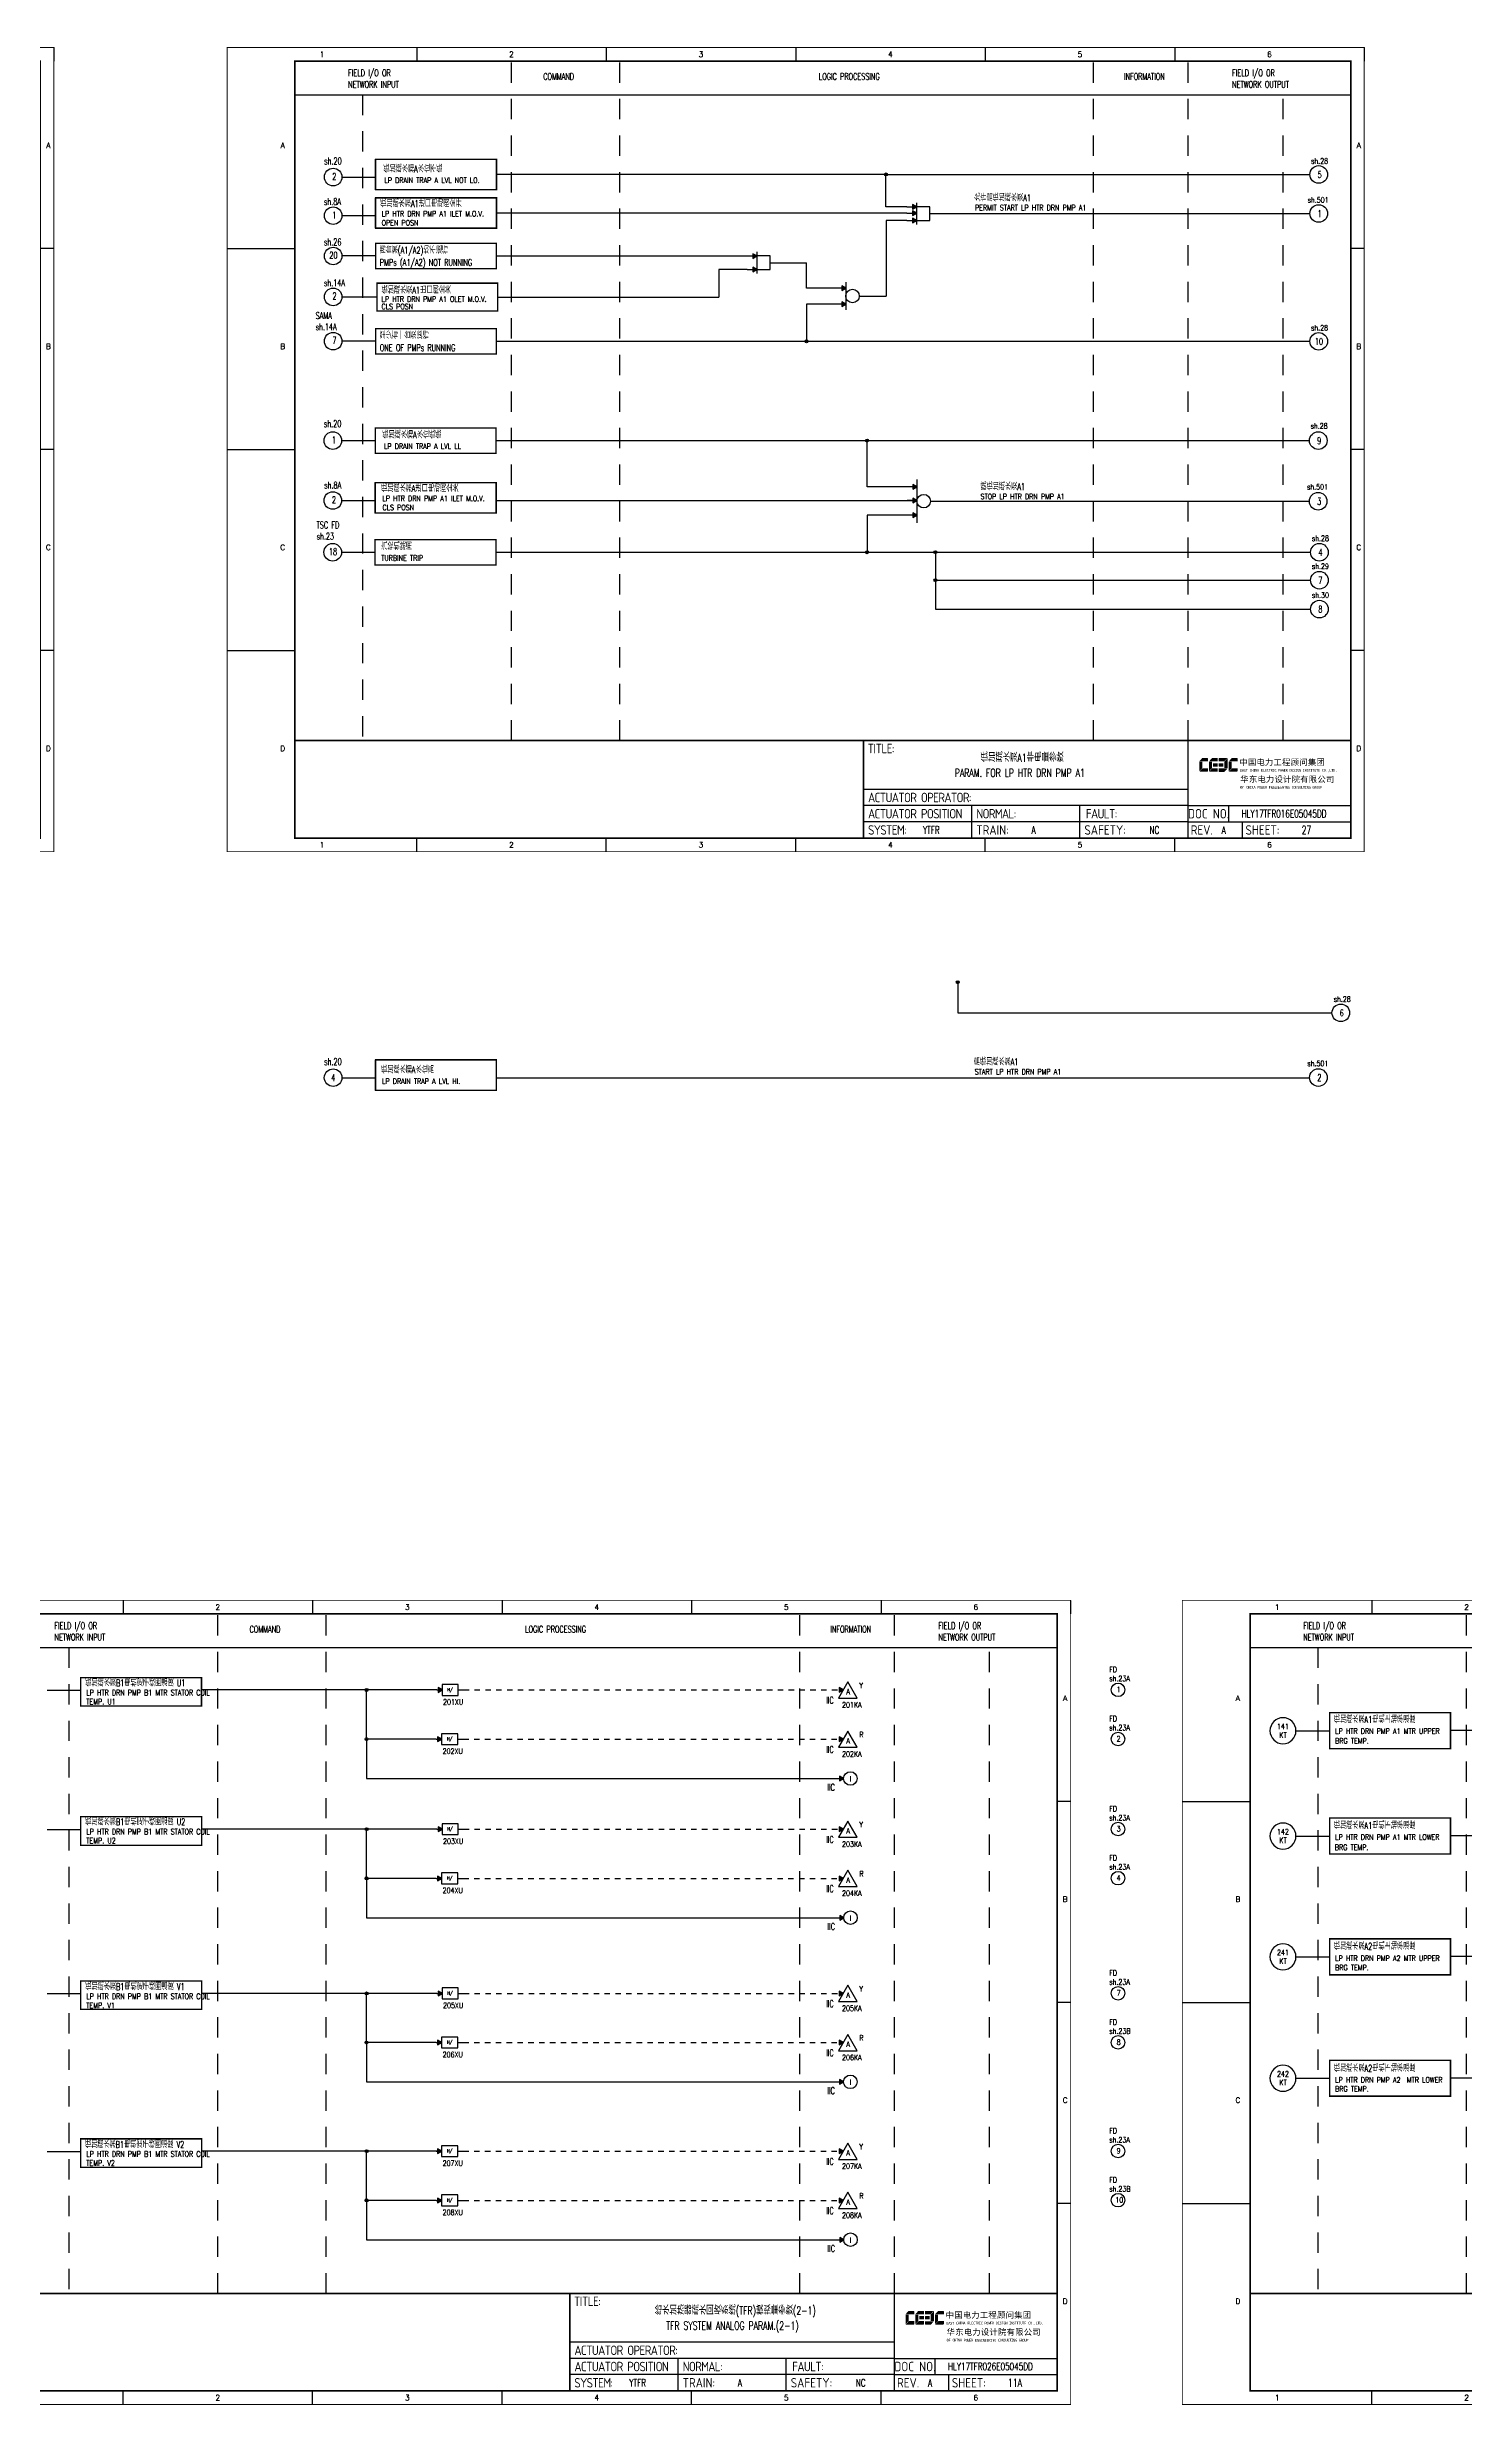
# Model space of a CAD drawing. Header units: millimetres. Extents: x 5560 to 16471, y 4607 to 8234.
# Drawn here: x 9725 to 10248, y 6202 to 7073 of the extents above; entities that cross this region are included whole.
import ezdxf
from ezdxf.enums import TextEntityAlignment as Align

# ---------------------------------------------------------------- set-up
doc = ezdxf.new("R2010")
doc.units = ezdxf.units.MM
for name, pattern in [('D2', [6, 2, -2, 2]), ('DASHED', [0.75, 0.5, -0.25]), ('JIS_02_0.7', [1.35, 0.75, -0.6])]:
    doc.linetypes.add(name, pattern=pattern)
for name, color, linetype in [('BLOCK', 7, 'Continuous'), ('BORDER', 1, 'Continuous'), ('INSTRUMENT', 4, 'Continuous'), ('MLINE', 6, 'Continuous'), ('TITLE', 1, 'Continuous'), ('TK', 7, 'Continuous'), ('图框_外框线', 7, 'Continuous'), ('图框_标题栏文字', 6, 'Continuous')]:
    doc.layers.add(name, color=color, linetype=linetype)
doc.styles.add('DANIEL', font='COMPLEX', dxfattribs={"width": 0.7, "bigfont": 'GVFS'})
doc.styles.add('ecepdi', font='simhei.ttf', dxfattribs={"width": 0.9})
doc.styles.get("Standard").update_dxf_attribs({"font": 'romans.shx', "width": 0.7, "bigfont": '@0hztxta.shx'})
doc.styles.add('工程字', font='gbenor.shx', dxfattribs={"bigfont": 'gbcbig.shx'})

# ---------------------------------------------------------------- blocks, each defined once
blk = doc.blocks.new('INS00')
at = {"layer": 'INSTRUMENT', "color": 0}
blk.add_lwpolyline([(6, 0, 1), (-6, 0, 1)], format="xyb", close=True, dxfattribs=at)
at = {"layer": 'INSTRUMENT', "flags": 1}
for tag, p in [('INSNAM', (0, 9)), ('INSDGN', (0, -9)), ('INSSUP', (0, -15)), ('INSMAN', (0, -18)), ('INSREM', (0, -21)), ('INSTYP', (0, -12))]:
    blk.add_attdef(tag, text='', height=3, dxfattribs=at).set_placement(p, align=Align.TOP_CENTER)
at = {"layer": 'INSTRUMENT', "width": 0.7}
for tag, p in [('INSIDE', (0, 2)), ('INSSYS', (0, -2))]:
    blk.add_attdef(tag, text='', height=2.5, dxfattribs=at).set_placement(p, align=Align.MIDDLE)
for tag, p in [('INSHH', (6, 3.5)), ('INSL', (6, -3)), ('INSLL', (6, -6))]:
    blk.add_attdef(tag, p, '', height=2.5, dxfattribs=at)
at = {"layer": 'INSTRUMENT', "linetype": 'DASHED', "width": 0.7}
blk.add_attdef('INSH', (6, 0.5), '', height=2.5, dxfattribs=at)
blk = doc.blocks.new('大于')
at = {"layer": 'BORDER'}
blk.add_hatch(color=256, dxfattribs=at).paths.add_polyline_path([(2178.99, 3748.47), (2177.49, 3749.34), (2177.49, 3747.6)])
for p, q in [((2176.99, 3748.47), (2178.99, 3748.47)), ((2184.99, 3748.47), (2186.99, 3748.47))]:
    blk.add_line(p, q, dxfattribs=at)
for points in [[(2178.99, 3748.47), (2177.49, 3749.34), (2177.49, 3747.6)], [(2184.99, 3750.47), (2178.99, 3750.47), (2178.99, 3746.47), (2184.99, 3746.47)]]:
    blk.add_lwpolyline(points, close=True, dxfattribs=at)
at = {"layer": 'BORDER', "style": 'DANIEL', "width": 0.8}
blk.add_text('H/', height=1.2, dxfattribs=at).set_placement((2181.94, 3748.51), align=Align.MIDDLE)
blk = doc.blocks.new('A$C1E0003F3')
h = blk.add_hatch(color=152)
edge = h.paths.add_edge_path()
edge.add_ellipse((5.15, 4.41), major_axis=(0, 0.211), ratio=0.769231, start_angle=-90, end_angle=0)
edge.add_line((5.15, 4.62), (3.22, 4.62))
edge.add_line((3.22, 4.62), (2.09, 3.35))
edge.add_line((2.09, 3.35), (5.32, 3.35))
edge.add_line((5.32, 3.35), (5.32, 4.41))
h.paths.add_polyline_path([(3.22, 3.23), (2.09, 3.23), (2.09, -0.36), (3.22, 0.91)])
edge = h.paths.add_edge_path()
edge.add_line((5.32, 0.81), (3.27, 0.81))
edge.add_line((3.27, 0.81), (2.13, -0.46))
edge.add_line((2.13, -0.46), (5.15, -0.46))
edge.add_ellipse((5.15, -0.25), major_axis=(0, 0.211), ratio=0.769231, start_angle=180, end_angle=270)
edge.add_line((5.32, -0.25), (5.32, 0.81))
h = blk.add_hatch(color=152)
edge = h.paths.add_edge_path()
edge.add_ellipse((8.78, 4.41), major_axis=(0, 0.211), ratio=0.769231, start_angle=-90, end_angle=0)
edge.add_line((8.78, 4.62), (6.84, 4.62))
edge.add_line((6.84, 4.62), (5.71, 3.35))
edge.add_line((5.71, 3.35), (8.94, 3.35))
edge.add_line((8.94, 3.35), (8.94, 4.41))
h.paths.add_polyline_path([(6.84, 3.23), (5.71, 3.23), (5.71, -0.36), (6.84, 0.91)])
edge = h.paths.add_edge_path()
edge.add_ellipse((8.78, 2.49), major_axis=(0, 0.211), ratio=0.769231, start_angle=-90, end_angle=0)
edge.add_line((8.78, 2.7), (7.22, 2.7))
edge.add_line((7.22, 2.7), (7.22, 1.44))
edge.add_line((7.22, 1.44), (8.78, 1.44))
edge.add_ellipse((8.78, 1.65), major_axis=(0, 0.211), ratio=0.769231, start_angle=180, end_angle=270)
edge.add_line((8.94, 1.65), (8.94, 2.49))
edge = h.paths.add_edge_path()
edge.add_line((8.94, 0.81), (6.89, 0.81))
edge.add_line((6.89, 0.81), (5.75, -0.46))
edge.add_line((5.75, -0.46), (8.78, -0.46))
edge.add_ellipse((8.78, -0.25), major_axis=(0, 0.211), ratio=0.769231, start_angle=180, end_angle=270)
edge.add_line((8.94, -0.25), (8.94, 0.81))
h = blk.add_hatch(color=1)
edge = h.paths.add_edge_path()
edge.add_line((12.48, 4.62), (9.46, 4.62))
edge.add_ellipse((9.46, 4.41), major_axis=(0, 0.211), ratio=0.769231, start_angle=0, end_angle=90)
edge.add_line((9.3, 4.41), (9.3, 3.35))
edge.add_line((9.3, 3.35), (11.35, 3.35))
edge.add_line((11.35, 3.35), (12.48, 4.62))
h.paths.add_polyline_path([(12.57, 4.56), (11.38, 3.23), (11.38, 0.93), (12.57, 0.93)])
edge = h.paths.add_edge_path()
edge.add_line((11.03, 2.7), (9.46, 2.7))
edge.add_ellipse((9.46, 2.49), major_axis=(0, 0.211), ratio=0.769231, start_angle=0, end_angle=90)
edge.add_line((9.3, 2.49), (9.3, 1.65))
edge.add_ellipse((9.46, 1.65), major_axis=(0, 0.211), ratio=0.769231, start_angle=90, end_angle=180)
edge.add_line((9.46, 1.44), (11.03, 1.44))
edge.add_line((11.03, 1.44), (11.03, 2.7))
h = blk.add_hatch(color=1)
edge = h.paths.add_edge_path()
edge.add_line((12.58, 0.79), (9.3, 0.79))
edge.add_line((9.3, 0.79), (9.3, -0.27))
edge.add_ellipse((9.46, -0.27), major_axis=(0, 0.211), ratio=0.769231, start_angle=90, end_angle=180)
edge.add_line((9.46, -0.48), (11.43, -0.48))
edge.add_line((11.43, -0.48), (12.58, 0.79))
h = blk.add_hatch(color=152)
edge = h.paths.add_edge_path()
edge.add_ellipse((16.11, 4.41), major_axis=(0, 0.211), ratio=0.769231, start_angle=-90, end_angle=0)
edge.add_line((16.11, 4.62), (14.14, 4.62))
edge.add_line((14.14, 4.62), (13, 3.35))
edge.add_line((13, 3.35), (16.27, 3.35))
edge.add_line((16.27, 3.35), (16.27, 4.41))
h.paths.add_polyline_path([(14.14, 3.23), (13, 3.23), (13, -0.36), (14.14, 0.91)])
edge = h.paths.add_edge_path()
edge.add_line((16.27, 0.81), (14.18, 0.81))
edge.add_line((14.18, 0.81), (13.04, -0.46))
edge.add_line((13.04, -0.46), (16.03, -0.46))
edge.add_ellipse((16.03, -0.15), major_axis=(0, 0.316), ratio=0.769231, start_angle=180, end_angle=270)
edge.add_line((16.27, -0.15), (16.27, 0.81))
at = {"layer": 'TITLE', "color": 7, "style": 'ecepdi'}
for s, p in [('中', (16.92, 1.94)), ('国', (20.09, 2)), ('电', (23.25, 1.99)), ('力', (26.39, 1.96)), ('工', (29.53, 1.95)), ('程', (32.71, 1.98)), ('顾', (35.9, 1.98)), ('问', (39.09, 1.94)), ('集', (42.26, 1.98)), ('团', (45.42, 2.01)), ('华', (17.24, -4.31)), ('东', (20.45, -4.29)), ('电', (23.62, -4.35)), ('力', (26.75, -4.32)), ('设', (29.92, -4.3)), ('计', (33.05, -4.31)), ('院', (36.26, -4.29)), ('有', (39.41, -4.29)), ('限', (42.57, -4.32)), ('公', (45.78, -4.38)), ('司', (48.91, -4.35))]:
    blk.add_text(s, height=2.2, dxfattribs=at).set_placement(p)
at = {"layer": 'TITLE', "color": 7, "style": 'ecepdi', "width": 0.975}
for s, p in [('E', (17.58, 0.02)), ('A', (18.29, 0.03)), ('S', (19, 0.03)), ('T', (19.7, 0.03)), ('C', (21.1, 0.09)), ('H', (21.77, 0.09)), ('I', (22.46, 0.09)), ('N', (23.17, 0.1)), ('A', (23.86, 0.1)), ('E', (25.35, 0.09)), ('L', (26.05, 0.11)), ('E', (26.76, 0.1)), ('C', (27.46, 0.12)), ('T', (28.18, 0.11)), ('R', (28.87, 0.1)), ('I', (29.57, 0.11)), ('C', (30.28, 0.1)), ('P', (31.64, 0.09)), ('O', (32.32, 0.08)), ('W', (33.03, 0.08)), ('E', (33.72, 0.08)), ('R', (34.42, 0.09)), ('D', (35.81, 0.1)), ('E', (36.52, 0.1)), ('S', (37.2, 0.1)), ('I', (37.91, 0.09)), ('G', (38.68, 0.11)), ('N', (39.38, 0.09)), ('I', (40.72, 0.07)), ('N', (41.43, 0.08)), ('S', (42.14, 0.08)), ('T', (42.83, 0.08)), ('I', (43.52, 0.09)), ('T', (44.22, 0.07)), ('U', (44.93, 0.07)), ('T', (45.63, 0.08)), ('E', (46.34, 0.09)), ('C', (47.76, 0.11)), ('O', (48.48, 0.1)), ('L', (50.56, 0.1)), ('T', (51.27, 0.1)), ('D', (51.96, 0.1)), ('O', (17.67, -6.18)), ('OF', (18.01, -6.2)), ('F', (18.37, -6.2)), ('C', (19.8, -6.19)), ('H', (20.47, -6.19)), ('I', (21.15, -6.19)), ('N', (21.87, -6.18)), ('A', (22.56, -6.18)), ('P', (23.98, -6.2)), ('O', (24.66, -6.21)), ('W', (25.36, -6.21)), ('E', (26.06, -6.21)), ('R', (26.75, -6.2)), ('E', (28.19, -6.24)), ('N', (28.91, -6.27)), ('G', (29.62, -6.26)), ('I', (30.32, -6.27)), ('N', (31.02, -6.27)), ('E', (31.7, -6.28)), ('E', (32.41, -6.27)), ('R', (33.1, -6.24)), ('I', (33.81, -6.24)), ('N', (34.51, -6.26)), ('G', (35.2, -6.24)), ('C', (36.61, -6.19)), ('O', (37.3, -6.21)), ('N', (38, -6.2)), ('S', (38.71, -6.21)), ('U', (39.41, -6.18)), ('L', (40.11, -6.18)), ('T', (40.81, -6.19)), ('I', (41.51, -6.21)), ('N', (42.2, -6.21)), ('G', (42.91, -6.17)), ('G', (44.29, -6.2)), ('R', (45, -6.21)), ('O', (45.69, -6.22)), ('U', (46.39, -6.2)), ('P', (47.1, -6.23)), ('.', (49.23, 0.1)), (',', (49.87, 0.1)), ('.', (52.72, 0.11))]:
    blk.add_text(s, height=1, dxfattribs=at).set_placement(p, align=Align.MIDDLE_CENTER)
blk = doc.blocks.new('A$C57484896')
for p, q in [((70, 297), (70, 292)), ((140, 297), (140, 292)), ((210, 297), (210, 292)), ((280, 297), (280, 292)), ((350, 297), (350, 292)), ((420, 297), (420, 292)), ((0, 222.75), (25, 222.75)), ((420, 222.75), (415, 222.75)), ((0, 148.5), (25, 148.5)), ((420, 148.5), (415, 148.5)), ((0, 74.25), (25, 74.25)), ((420, 74.25), (415, 74.25)), ((70, 0), (70, 5)), ((140, 0), (140, 5)), ((210, 0), (210, 5)), ((280, 0), (280, 5)), ((350, 0), (350, 5))]:
    blk.add_line(p, q)
at = {"layer": 'MLINE', "linetype": 'JIS_02_0.7', "ltscale": 10}
for p, q in [((105, 41), (105, 292)), ((145, 41), (145, 292)), ((320, 41), (320, 292)), ((355, 41), (355, 292)), ((50, 279.56), (50, 41)), ((390, 41), (390, 279.56))]:
    blk.add_line(p, q, dxfattribs=at)
at = {"layer": 'MLINE'}
blk.add_line((25, 279.56), (415, 279.56), dxfattribs=at)
at = {"layer": '图框_外框线'}
for p, q in [((355, 5), (355, 41)), ((355, 23), (235, 23)), ((355, 17), (235, 17)), ((355, 11), (235, 11)), ((355, 11), (235, 11)), ((275, 11), (275, 17)), ((275, 5), (275, 11)), ((315, 11), (315, 17)), ((315, 5), (315, 11)), ((355, 17), (415, 17)), ((355, 11), (415, 11)), ((370, 11), (370, 17)), ((375, 5), (375, 11))]:
    blk.add_line(p, q, dxfattribs=at)
for points, const_width in [([(0, 0), (420, 0), (420, 297), (0, 297)], 0.3), ([(25, 5), (415, 5), (415, 292), (25, 292)], 0.6)]:
    blk.add_lwpolyline(points, close=True, dxfattribs=dict(at, const_width=const_width))
at = {"layer": '图框_外框线', "const_width": 0.6}
blk.add_lwpolyline([(235, 41), (25, 41)], dxfattribs=at)
at = {"layer": '图框_外框线'}
blk.add_lwpolyline([(415, 41, 0.6, 0.6, 0), (235, 41, 0.6, 0.6, 0), (235, 5, 0, 0, 0)], format="xyseb", dxfattribs=at)
blk.add_blockref('A$C1E0003F3', (356.94, 29.95))
at = {"layer": 'MLINE', "char_height": 2.5, "width": 31.8959, "attachment_point": 1}
for s, insert in [('FIELD I/O OR', (44.67, 288.89)), ('COMMAND', (116.74, 287.58)), ('LOGIC PROCESSING', (218.52, 287.58)), ('INFORMATION', (331.25, 287.58)), ('FIELD I/O OR', (371.22, 288.89)), ('NETWORK INPUT', (44.67, 284.64)), ('NETWORK OUTPUT', (371.22, 284.64))]:
    blk.add_mtext(s, dxfattribs=dict(at, insert=insert))
at = {"layer": 'TK', "color": 3}
for s, p in [('1', (35, 294.5)), ('2', (105, 294.5)), ('3', (175, 294.5)), ('4', (245, 294.5)), ('5', (315, 294.5)), ('6', (385, 294.5)), ('1', (35, 2.5)), ('2', (105, 2.5)), ('3', (175, 2.5)), ('4', (245, 2.5)), ('5', (315, 2.5)), ('6', (385, 2.5))]:
    blk.add_text(s, height=2, dxfattribs=at).set_placement(p, align=Align.MIDDLE)
for s, p in [('A', (20.5, 259.88)), ('A', (418, 259.88)), ('B', (20.5, 185.62)), ('B', (418, 185.62)), ('C', (20.5, 111.38)), ('C', (418, 111.38)), ('D', (20.5, 37.12)), ('D', (418, 37.12))]:
    blk.add_text(s, height=2, dxfattribs=at).set_placement(p, align=Align.CENTER)
at = {"layer": '图框_标题栏文字', "char_height": 3.5, "style": '工程字'}
for s, insert, width, attachment_point in [('{\\T0.9; TITLE:}', (234.86, 38.09), 14.2249, 4), ('{\\T0.9; ACTUATOR OPERATOR:}', (235, 20), 40, 4), ('{\\T0.9; ACTUATOR POSITION}', (235, 14), 45, 4), ('{\\T0.9; SYSTEM:}', (235, 8), 17.9526, 4), ('{\\T0.9; }TRAIN: ', (275, 8), 17.6638, 4), ('{\\T0.9; NORMAL:}', (275, 14), 18.2557, 4), ('SAFETY:', (324.3, 8), 22.3993, 5), ('{\\T0.9; FAULT:}', (315.44, 14), 15, 4), ('DOC NO.', (362.5, 14), 15, 5), ('REV.', (360, 8), 10, 5), ('SHEET:', (382.42, 8), 20, 5)]:
    blk.add_mtext(s, dxfattribs=dict(at, insert=insert, width=width, attachment_point=attachment_point))

msp = doc.modelspace()

# ---------------------------------------------------------------- hatches: boundary and pattern name
h = msp.add_hatch(color=256)
edge = h.paths.add_edge_path()
edge.add_arc((10034.56, 7026.06), 0.55, 0, 360)
h = msp.add_hatch(color=256)
edge = h.paths.add_edge_path()
edge.add_arc((10005.24, 6964.43), 0.55, 0, 360)
h = msp.add_hatch(color=256)
edge = h.paths.add_edge_path()
edge.add_arc((10027.59, 6927.76), 0.55, 0, 360)
h = msp.add_hatch(color=256)
edge = h.paths.add_edge_path()
edge.add_arc((10027.59, 6886.51), 0.55, 0, 360)
h = msp.add_hatch(color=256)
edge = h.paths.add_edge_path()
edge.add_arc((10052.87, 6886.51), 0.55, 0, 360)
h = msp.add_hatch(color=256)
edge = h.paths.add_edge_path()
edge.add_arc((10052.87, 6876.18), 0.55, 0, 360)
h = msp.add_hatch(color=256)
edge = h.paths.add_edge_path()
edge.add_arc((10061.12, 6727.69), 0.55, 0, 360)
h = msp.add_hatch(color=0)
edge = h.paths.add_edge_path()
edge.add_arc((9842.75, 6466.27), 0.55, 0, 360)
for points in [[(10018.8, 6466.27), (10017.3, 6467.14), (10017.3, 6465.41)], [(10018.8, 6448.11), (10017.3, 6448.98), (10017.3, 6447.25)], [(10018.95, 6433.58), (10017.45, 6434.45), (10017.45, 6432.72)], [(10018.8, 6414.85), (10017.3, 6415.71), (10017.3, 6413.98)], [(10018.8, 6396.69), (10017.3, 6397.56), (10017.3, 6395.83)], [(10018.99, 6382.16), (10017.49, 6383.03), (10017.49, 6381.29)], [(10018.8, 6354.2), (10017.3, 6355.07), (10017.3, 6353.34)], [(10018.8, 6336.04), (10017.3, 6336.91), (10017.3, 6335.18)], [(10018.95, 6321.51), (10017.45, 6322.38), (10017.45, 6320.65)], [(10018.8, 6295.9), (10017.3, 6296.77), (10017.3, 6295.04)], [(10018.8, 6277.75), (10017.3, 6278.61), (10017.3, 6276.88)], [(10018.99, 6263.21), (10017.49, 6264.08), (10017.49, 6262.35)]]:
    msp.add_hatch(color=256).paths.add_polyline_path(points)
h = msp.add_hatch(color=0)
edge = h.paths.add_edge_path()
edge.add_arc((9842.71, 6448.11), 0.55, 0, 360)
h = msp.add_hatch(color=0)
edge = h.paths.add_edge_path()
edge.add_arc((9842.75, 6414.85), 0.55, 0, 360)
h = msp.add_hatch(color=0)
edge = h.paths.add_edge_path()
edge.add_arc((9842.75, 6396.69), 0.55, 0, 360)
h = msp.add_hatch(color=0)
edge = h.paths.add_edge_path()
edge.add_arc((9842.75, 6354.2), 0.55, 0, 360)
h = msp.add_hatch(color=0)
edge = h.paths.add_edge_path()
edge.add_arc((9842.71, 6336.04), 0.55, 0, 360)
h = msp.add_hatch(color=0)
edge = h.paths.add_edge_path()
edge.add_arc((9842.75, 6295.9), 0.55, 0, 360)
h = msp.add_hatch(color=0)
edge = h.paths.add_edge_path()
edge.add_arc((9842.75, 6277.75), 0.55, 0, 360)
at = {"layer": 'BORDER'}
for points in [[(10045.85, 7014.09), (10044.35, 7014.95), (10044.35, 7013.22)], [(10045.85, 7011.81), (10044.35, 7012.67), (10044.35, 7010.94)], [(10045.85, 7009.09), (10044.35, 7009.95), (10044.35, 7008.22)], [(9986.87, 6995.94), (9985.37, 6996.8), (9985.37, 6995.07)], [(9986.87, 6990.94), (9985.37, 6991.8), (9985.37, 6990.07)], [(10019.74, 6984.02), (10018.24, 6984.88), (10018.24, 6983.15)], [(10019.74, 6978.14), (10018.24, 6979.01), (10018.24, 6977.27)], [(10046.05, 6910.64), (10044.55, 6911.51), (10044.55, 6909.77)], [(10046.05, 6905.64), (10044.55, 6906.51), (10044.55, 6904.77)], [(10046.05, 6900.18), (10044.55, 6901.05), (10044.55, 6899.32)]]:
    msp.add_hatch(color=256, dxfattribs=at).paths.add_polyline_path(points)

# ---------------------------------------------------------------- linework, layer by layer
for p, q in [((9846.05, 7031.7), (9890.73, 7031.7)), ((9846.05, 7020.42), (9846.05, 7031.7)), ((9890.73, 7020.42), (9890.73, 7031.7)), ((9833.65, 7025.09), (9846.05, 7025.09)), ((9890.73, 7020.42), (9846.05, 7020.42)), ((10034.56, 7026.06), (9890.73, 7026.06)), ((10034.56, 7014.09), (10034.56, 7026.06)), ((10034.56, 7026.06), (10191.19, 7026.06)), ((9833.65, 7010.84), (9846.05, 7010.84)), ((9846.05, 7017.45), (9890.73, 7017.45)), ((9846.05, 7006.17), (9846.05, 7017.45)), ((9890.73, 7006.17), (9890.73, 7017.45)), ((10042.26, 7011.81), (9890.73, 7011.81)), ((10042.26, 7014.09), (10034.56, 7014.09)), ((10052.85, 7011.59), (10191.19, 7011.59)), ((9890.73, 7006.17), (9846.05, 7006.17)), ((10042.26, 7009.09), (10034.65, 7009.09)), ((10034.65, 7009.09), (10034.65, 6981.15)), ((9846.05, 6995.94), (9833.64, 6995.94)), ((9890.65, 6995.94), (9985.08, 6995.94)), ((9992.87, 6993.44), (10005.24, 6993.44)), ((10005.24, 6984.02), (10005.24, 6993.44)), ((9890.65, 6991.19), (9846.05, 6991.19)), ((9846.59, 6985.93), (9891.19, 6985.93)), ((9983.28, 6990.94), (9972.87, 6990.94)), ((9972.87, 6990.94), (9972.87, 6980.79)), ((9846.59, 6980.79), (9833.64, 6980.79)), ((9891.19, 6980.79), (9972.87, 6980.79)), ((10010.21, 6984.02), (10005.24, 6984.02)), ((10010.21, 6978.14), (10005.24, 6978.14)), ((10005.24, 6978.14), (10005.24, 6964.43)), ((10026.74, 6981.15), (10034.65, 6981.15)), ((9846.05, 6964.43), (9833.64, 6964.43)), ((9890.65, 6959.68), (9846.05, 6959.68)), ((9890.65, 6964.43), (10005.24, 6964.43)), ((10005.24, 6964.43), (10191.19, 6964.43)), ((9833.54, 6927.76), (9845.93, 6927.76)), ((9890.61, 6927.76), (10191.02, 6927.76)), ((10027.59, 6910.64), (10027.59, 6927.76)), ((9890.54, 6923.01), (9845.93, 6923.01)), ((9845.93, 6912.24), (9890.61, 6912.24)), ((9845.93, 6900.97), (9845.93, 6912.24)), ((9890.61, 6900.97), (9890.61, 6912.24)), ((10046.05, 6910.64), (10027.59, 6910.64)), ((9833.54, 6905.64), (9845.93, 6905.64)), ((9890.61, 6900.97), (9845.93, 6900.97)), ((9890.61, 6905.64), (10046.05, 6905.64)), ((10046.05, 6900.18), (10027.59, 6900.18)), ((10027.59, 6900.18), (10027.59, 6886.51)), ((10051.05, 6905.38), (10190.99, 6905.38)), ((9833.5, 6886.51), (9845.89, 6886.51)), ((9890.5, 6881.76), (9845.89, 6881.76)), ((9890.74, 6886.51), (10056.98, 6886.51)), ((10052.87, 6886.51), (10052.87, 6865.51)), ((10056.98, 6886.51), (10191.45, 6886.51)), ((10053.42, 6876.18), (10191.45, 6876.18)), ((10052.87, 6865.51), (10191.45, 6865.51)), ((10061.12, 6727.69), (10061.12, 6716.36)), ((10061.12, 6716.36), (10199.34, 6716.36)), ((9846.04, 6699.04), (9890.72, 6699.04)), ((9846.04, 6687.76), (9846.04, 6699.04)), ((9833.65, 6692.43), (9846.04, 6692.43)), ((9890.72, 6692.43), (10046.3, 6692.43)), ((10046.3, 6692.43), (10191.08, 6692.43)), ((9890.72, 6687.76), (9846.04, 6687.76)), ((9842.71, 6448.11), (9842.71, 6433.58)), ((9842.71, 6433.58), (10018.95, 6433.58)), ((9842.75, 6396.69), (9842.75, 6382.16)), ((9842.75, 6382.16), (10018.99, 6382.16)), ((9842.71, 6336.04), (9842.71, 6321.51)), ((9842.71, 6321.51), (10018.95, 6321.51)), ((9842.75, 6277.75), (9842.75, 6263.21)), ((9842.75, 6263.21), (10018.99, 6263.21))]:
    msp.add_line(p, q)
at = {"color": 0}
for p, q in [((9781.82, 6460.35), (9781.82, 6470.85)), ((9724.75, 6466.18), (9737.14, 6466.18)), ((9868.63, 6466.27), (9781.82, 6466.27)), ((9842.71, 6448.11), (9842.71, 6466.27)), ((9781.82, 6460.35), (9737.14, 6460.35)), ((10243.12, 6444.57), (10243.12, 6457.87)), ((9868.48, 6448.11), (9842.71, 6448.11)), ((10186.04, 6451.22), (10198.44, 6451.22)), ((10243.12, 6444.57), (10198.44, 6444.57)), ((10351.68, 6451.31), (10243.12, 6451.31)), ((9724.75, 6414.76), (9737.14, 6414.76)), ((9868.63, 6414.85), (9781.82, 6414.85)), ((9842.75, 6396.69), (9842.75, 6414.85)), ((10186.04, 6412.32), (10198.44, 6412.32)), ((10334.7, 6412.41), (10243.12, 6412.41)), ((10243.12, 6405.67), (10198.44, 6405.67)), ((9868.48, 6396.69), (9842.71, 6396.69)), ((10186.04, 6367.7), (10198.44, 6367.7)), ((10334.7, 6367.79), (10243.12, 6367.79)), ((10243.12, 6361.05), (10198.44, 6361.05)), ((9724.75, 6354.11), (9737.14, 6354.11)), ((9868.63, 6354.2), (9781.82, 6354.2)), ((9842.75, 6336.04), (9842.75, 6354.2)), ((9868.48, 6336.04), (9842.71, 6336.04)), ((10186.04, 6322.84), (10198.44, 6322.84)), ((10334.7, 6322.93), (10243.12, 6322.93)), ((10243.12, 6316.19), (10198.44, 6316.19)), ((9724.75, 6295.81), (9737.14, 6295.81)), ((9868.63, 6295.9), (9781.82, 6295.9)), ((9842.75, 6277.74), (9842.75, 6295.9)), ((9868.48, 6277.75), (9842.71, 6277.75))]:
    msp.add_line(p, q, dxfattribs=at)
at = {"color": 0, "linetype": 'D2'}
for p, q in [((9878.63, 6466.27), (10018.8, 6466.27)), ((9878.48, 6448.11), (10018.8, 6448.11)), ((9878.63, 6414.85), (10018.8, 6414.85)), ((9878.48, 6396.69), (10018.8, 6396.69)), ((9878.63, 6354.2), (10018.8, 6354.2)), ((9878.48, 6336.04), (10018.8, 6336.04)), ((9878.48, 6295.9), (10018.8, 6295.9)), ((9878.48, 6277.75), (10018.8, 6277.74))]:
    msp.add_line(p, q, dxfattribs=at)
at = {"const_width": 0.5}
for points in [[(9846.05, 7031.7), (9890.73, 7031.7), (9890.73, 7020.42), (9846.05, 7020.42), (9846.05, 7031.7)], [(9846.05, 7017.45), (9890.73, 7017.45), (9890.73, 7006.17), (9846.05, 7006.17), (9846.05, 7017.45)], [(9846.05, 7000.61), (9890.65, 7000.61), (9890.65, 6991.27), (9846.05, 6991.27), (9846.05, 7000.61)], [(9846.59, 6985.93), (9891.19, 6985.93), (9891.19, 6975.65), (9846.59, 6975.65), (9846.59, 6985.93)], [(9846.05, 6969.1), (9890.65, 6969.1), (9890.65, 6959.76), (9846.05, 6959.76), (9846.05, 6969.1)], [(9845.93, 6932.43), (9890.54, 6932.43), (9890.54, 6923.09), (9845.93, 6923.09), (9845.93, 6932.43)], [(9845.93, 6912.24), (9890.61, 6912.24), (9890.61, 6900.97), (9845.93, 6900.97), (9845.93, 6912.24)], [(9845.89, 6891.18), (9890.5, 6891.18), (9890.5, 6881.84), (9845.89, 6881.84), (9845.89, 6891.18)], [(9846.04, 6699.04), (9890.72, 6699.04), (9890.72, 6687.76), (9846.04, 6687.76), (9846.04, 6699.04)]]:
    msp.add_lwpolyline(points, dxfattribs=at)
at = {"color": 0, "const_width": 0.5}
for points in [[(9737.14, 6470.85), (9781.82, 6470.85), (9781.82, 6460.35), (9737.14, 6460.35), (9737.14, 6470.85)], [(10198.44, 6457.87), (10243.12, 6457.87), (10243.12, 6444.57), (10198.44, 6444.57), (10198.44, 6457.87)], [(9737.14, 6419.43), (9781.82, 6419.43), (9781.82, 6408.93), (9737.14, 6408.93), (9737.14, 6419.43)], [(10198.44, 6418.97), (10243.12, 6418.97), (10243.12, 6405.67), (10198.44, 6405.67), (10198.44, 6418.97)], [(10198.44, 6374.35), (10243.12, 6374.35), (10243.12, 6361.05), (10198.44, 6361.05), (10198.44, 6374.35)], [(9737.14, 6358.78), (9781.82, 6358.78), (9781.82, 6348.28), (9737.14, 6348.28), (9737.14, 6358.78)], [(10198.44, 6329.49), (10243.12, 6329.49), (10243.12, 6316.19), (10198.44, 6316.19), (10198.44, 6329.49)], [(9737.14, 6300.48), (9781.82, 6300.48), (9781.82, 6289.98), (9737.14, 6289.98), (9737.14, 6300.48)]]:
    msp.add_lwpolyline(points, dxfattribs=at)
at = {"color": 1}
for points in [[(10024, 6463.27), (10020.53, 6469.27), (10017.07, 6463.27)], [(10024, 6445.11), (10020.53, 6451.11), (10017.07, 6445.11)], [(10024, 6411.85), (10020.53, 6417.85), (10017.07, 6411.85)], [(10024, 6393.69), (10020.53, 6399.69), (10017.07, 6393.69)], [(10024, 6351.2), (10020.53, 6357.2), (10017.07, 6351.2)], [(10024, 6333.04), (10020.53, 6339.04), (10017.07, 6333.04)], [(10024, 6292.9), (10020.53, 6298.9), (10017.07, 6292.9)], [(10024, 6274.75), (10020.53, 6280.75), (10017.07, 6274.75)]]:
    msp.add_lwpolyline(points, close=True, dxfattribs=at)
for points in [[(10018.8, 6466.27), (10017.3, 6467.14), (10017.3, 6465.41)], [(10018.8, 6448.11), (10017.3, 6448.98), (10017.3, 6447.25)], [(10018.95, 6433.58), (10017.45, 6434.45), (10017.45, 6432.72)], [(10018.8, 6414.85), (10017.3, 6415.71), (10017.3, 6413.98)], [(10018.8, 6396.69), (10017.3, 6397.56), (10017.3, 6395.83)], [(10018.99, 6382.16), (10017.49, 6383.03), (10017.49, 6381.29)], [(10018.8, 6354.2), (10017.3, 6355.07), (10017.3, 6353.34)], [(10018.8, 6336.04), (10017.3, 6336.91), (10017.3, 6335.18)], [(10018.95, 6321.51), (10017.45, 6322.38), (10017.45, 6320.65)], [(10018.8, 6295.9), (10017.3, 6296.77), (10017.3, 6295.04)], [(10018.8, 6277.75), (10017.3, 6278.61), (10017.3, 6276.88)], [(10018.99, 6263.21), (10017.49, 6264.08), (10017.49, 6262.35)]]:
    msp.add_lwpolyline(points, close=True)
for centre, radius in [((9830.39, 7025.09), 3.25), ((10194.44, 7026.06), 3.25), ((9830.39, 7010.84), 3.25), ((10194.44, 7011.63), 3.25), ((9830.39, 6995.94), 3.25), ((9830.39, 6980.83), 3.25), ((9830.39, 6964.48), 3.25), ((10194.44, 6964.43), 3.25), ((9830.27, 6927.76), 3.25), ((10194.27, 6927.76), 3.25), ((9830.27, 6905.64), 3.25), ((10194.24, 6905.35), 3.25), ((9830.23, 6886.51), 3.25), ((10194.7, 6886.51), 3.25), ((10194.7, 6876.18), 3.25), ((10194.7, 6865.51), 3.25), ((10202.59, 6716.4), 3.25), ((9830.38, 6692.43), 3.25), ((10194.33, 6692.48), 3.25), ((10120.33, 6466.32), 2.5), ((10120.33, 6448.17), 2.5), ((10120.33, 6414.9), 2.5), ((10120.33, 6396.74), 2.5), ((10120.33, 6354.25), 2.5), ((10120.33, 6336.1), 2.5), ((10120.33, 6295.95), 2.5), ((10120.33, 6277.8), 2.5)]:
    msp.add_circle(centre, radius, dxfattribs=at)
for centre, radius in [((10034.56, 7026.06), 0.55), ((10005.24, 6964.43), 0.55), ((10027.59, 6927.76), 0.55), ((10027.59, 6886.51), 0.55), ((10052.87, 6886.51), 0.55), ((10052.87, 6876.18), 0.55), ((10061.12, 6727.69), 0.55), ((10021.45, 6433.58), 2.5), ((10021.49, 6382.16), 2.5), ((10021.45, 6321.51), 2.5), ((10021.49, 6263.21), 2.5)]:
    msp.add_circle(centre, radius)
at = {"color": 0}
for centre in [(9842.75, 6466.27), (9842.71, 6448.11), (9842.75, 6414.85), (9842.75, 6396.69), (9842.75, 6354.2), (9842.71, 6336.04), (9842.75, 6295.9), (9842.75, 6277.75)]:
    msp.add_circle(centre, 0.55, dxfattribs=at)
at = {"layer": 'BORDER'}
for p, q in [((10042.26, 7014.09), (10045.85, 7014.09)), ((10042.26, 7011.81), (10045.85, 7011.81)), ((10045.85, 7015.59), (10045.85, 7007.59)), ((10050.85, 7011.59), (10052.85, 7011.59)), ((10042.26, 7009.09), (10045.85, 7009.09)), ((9983.28, 6995.94), (9986.87, 6995.94)), ((9986.87, 6997.44), (9986.87, 6989.44)), ((9991.87, 6993.44), (9993.87, 6993.44)), ((9983.28, 6990.94), (9986.87, 6990.94)), ((10019.74, 6986.23), (10019.74, 6976.11)), ((10019.74, 6984.02), (10010.21, 6984.02)), ((10019.74, 6978.14), (10010.21, 6978.14)), ((10024.74, 6981.15), (10026.74, 6981.15)), ((10046.05, 6910.64), (10042.46, 6910.64)), ((10046.05, 6913.38), (10046.05, 6897.38)), ((10046.05, 6905.64), (10042.46, 6905.64)), ((10046.05, 6900.18), (10042.46, 6900.18)), ((10051.05, 6905.38), (10053.05, 6905.38))]:
    msp.add_line(p, q, dxfattribs=at)
for points in [[(10045.85, 7014.09), (10044.35, 7014.95), (10044.35, 7013.22)], [(10045.85, 7011.81), (10044.35, 7012.67), (10044.35, 7010.94)], [(10050.85, 7014.09), (10045.85, 7014.09), (10045.85, 7009.09), (10050.85, 7009.09)], [(10045.85, 7009.09), (10044.35, 7009.95), (10044.35, 7008.22)], [(9986.87, 6995.94), (9985.37, 6996.8), (9985.37, 6995.07)], [(9991.87, 6995.94), (9986.87, 6995.94), (9986.87, 6990.94), (9991.87, 6990.94)], [(9986.87, 6990.94), (9985.37, 6991.8), (9985.37, 6990.07)], [(10019.74, 6984.02), (10018.24, 6984.88), (10018.24, 6983.15)], [(10019.74, 6978.14), (10018.24, 6979.01), (10018.24, 6977.27)], [(10046.05, 6910.64), (10044.55, 6911.51), (10044.55, 6909.77)], [(10046.05, 6905.64), (10044.55, 6906.51), (10044.55, 6904.77)], [(10046.05, 6900.18), (10044.55, 6901.05), (10044.55, 6899.32)]]:
    msp.add_lwpolyline(points, close=True, dxfattribs=at)
for centre in [(10022.24, 6981.15), (10048.55, 6905.38)]:
    msp.add_circle(centre, 2.5, dxfattribs=at)

# ---------------------------------------------------------------- block references
for name, p in [('A$C57484896', (9307.19, 6775.93)), ('A$C57484896', (9791.25, 6775.93)), ('A$C57484896', (9682.78, 6202.37)), ('A$C57484896', (10144.07, 6202.37)), ('大于', (7691.64, 2717.8)), ('大于', (7691.48, 2699.64)), ('大于', (7691.64, 2666.38)), ('大于', (7691.48, 2648.22)), ('大于', (7691.64, 2605.73)), ('大于', (7691.48, 2587.57)), ('大于', (7691.48, 2547.43)), ('大于', (7691.48, 2529.27))]:
    msp.add_blockref(name, p)
at = {"layer": 'MLINE', "color": 0, "xscale": 0.7999999999992724, "yscale": 0.7999999999992724, "zscale": 0.8}
for p, values in [((10181.24, 6451.22), {'INSIDE': '141', 'INSSYS': 'KT'}), ((10181.24, 6412.32), {'INSIDE': '142', 'INSSYS': 'KT'}), ((10181.24, 6367.7), {'INSIDE': '241', 'INSSYS': 'KT'}), ((10181.24, 6322.84), {'INSIDE': '242', 'INSSYS': 'KT'})]:
    msp.add_blockref('INS00', p, dxfattribs=at).add_auto_attribs(values)

# ---------------------------------------------------------------- texts
at = {"width": 0.7}
for s, height, p in [('低加疏水泵A1出口阀全关', 2.5, (9848.25, 6982.07)), ('CLS POSN ', 2, (9848.25, 6976.26)), ('LP HTR DRN PMP A1 OLET M.O.V. ', 2, (9848.25, 6979.02))]:
    msp.add_text(s, height=height, dxfattribs=at).set_placement(p)
at = {"color": 1, "width": 0.7}
for p in [(10020.62, 6464.64), (10020.62, 6446.49), (10020.62, 6413.22), (10020.62, 6395.06), (10020.62, 6352.57), (10020.62, 6334.42), (10020.62, 6294.28), (10020.62, 6276.12)]:
    msp.add_text('A', height=2, dxfattribs=at).set_placement(p, align=Align.CENTER)
at = {"width": 0.7}
for p in [(10021.48, 6432.46), (10021.53, 6381.03), (10021.48, 6320.39), (10021.53, 6262.09)]:
    msp.add_text('I', height=2, dxfattribs=at).set_placement(p, align=Align.CENTER)
at = {"attachment_point": 1}
for s, insert, char_height, width in [('sh.20', (9827.07, 7032.26), 2.5, 73.0067), ('低加疏水箱A水位不低', (9848.92, 7029.34), 2.5, 57.1272), ('sh.28', (10191.6, 7032.04), 2, 73.0067), ('2', (9830.05, 7026.55), 2.5, 73.0067), ('LP DRAIN TRAP A LVL NOT LO.', (9849.35, 7024.92), 2, 73.0067), ('5', (10194.05, 7027.27), 2.5, 73.0067), ('sh.8A', (9826.98, 7017.28), 2.5, 73.0067), ('1', (9830.05, 7012.3), 2.5, 73.0067), ('低加疏水泵A1进口电动阀全开', (9847.73, 7016.51), 2.5, 73.0067), ('LP HTR DRN PMP A1 ILET M.O.V. \\POPEN POSN', (9848.31, 7012.54), 2, 73.0067), ('允许启低加疏水泵A1', (10067.08, 7018.67), 2.5, 44.7635), ('PERMIT START LP HTR DRN PMP A1', (10067.48, 7014.78), 2, 73.0067), ('sh.501', (10190.32, 7017.64), 2, 73.0067), ('1', (10194.05, 7012.84), 2.5, 73.0067), ('sh.26', (9826.98, 7002.37), 2.5, 73.0067), ('20', (9828.99, 6997.51), 2.5, 73.0067), ('两台泵(A1/A2)均不运行', (9847.45, 6999.33), 2.5, 73.0067), ('PMPs (A1/A2) NOT RUNNING', (9847.64, 6994.81), 2.5, 73.0067), ('sh.14A', (9826.98, 6987.27), 2.5, 73.0067), ('2', (9830.14, 6982.41), 2.5, 73.0067), ('SAMA \\Psh.14A', (9823.91, 6975.18), 2.5, 73.0067), ('至少有一台泵运行', (9847.45, 6967.83), 2.5, 73.0067), ('sh.28', (10191.6, 6970.42), 2, 73.0067), ('7', (9830.14, 6966.05), 2.5, 73.0067), ('ONE OF PMPs RUNNING', (9847.64, 6963.31), 2.5, 73.0067), ('10', (10193.01, 6965.64), 2.5, 73.0067), ('sh.20', (9826.96, 6935.25), 2.5, 73.0067), ('sh.28', (10191.43, 6934.17), 2, 73.0067), ('1', (9829.94, 6929.22), 2.5, 73.0067), ('低加疏水箱A水位低低', (9848.52, 6931.1), 2.5, 57.1272), ('LP DRAIN TRAP A LVL LL', (9849.19, 6926.65), 2, 73.0067), ('9', (10193.87, 6928.97), 2.5, 73.0067), ('sh.8A', (9827.07, 6912.54), 2.5, 73.0067), ('2', (9829.94, 6907.1), 2.5, 73.0067), ('低加疏水泵A进口电动阀全关', (9848.04, 6911.3), 2.5, 73.0067), ('LP HTR DRN PMP A1 ILET M.O.V.  \\PCLS POSN', (9848.61, 6907.39), 2, 73.0067), ('跳低加疏水泵A1', (10069.43, 6912), 2.5, 44.7635), ('STOP LP HTR DRN PMP A1', (10069.52, 6908.1), 2, 73.0067), ('sh.501', (10190.12, 6911.67), 2, 73.0067), ('3', (10193.85, 6906.56), 2.5, 73.0067), ('TSC FD', (9824.27, 6897.84), 2.5, 73.0067), ('sh.23', (9824.27, 6893.68), 2.5, 73.0067), ('汽轮机跳闸', (9848.14, 6889.9), 2.5, 73.0067), ('sh.28', (10191.91, 6892.65), 2, 73.0067), ('18', (9828.85, 6887.97), 2.5, 73.0067), ('TURBINE TRIP ', (9848.14, 6885.38), 2, 73.0067), ('sh.29', (10191.91, 6882.33), 2, 73.0067), ('4', (10194.31, 6887.72), 2.5, 73.0067), ('sh.30', (10191.91, 6871.65), 2, 73.0067), ('7', (10194.31, 6877.39), 2.5, 73.0067), ('8', (10194.31, 6866.72), 2.5, 73.0067), ('低加疏水泵A1非电量参数', (10069.51, 6812.11), 3, 77.1758), ('PARAM. FOR LP HTR DRN PMP A1', (10060, 6806.52), 3, 84.237), ('YTFR', (10048.29, 6785.32), 2.8, 8.5983), ('A', (10088.35, 6785.32), 2.8, 8.5983), ('NC', (10131.93, 6785.32), 2.8, 8.5983), ('A', (10158.63, 6785.25), 2.8, 8.5983), ('sh.28', (10199.97, 6722.46), 2, 73.0067), ('6', (10202.19, 6717.61), 2.5, 73.0067), ('sh.20', (9827.07, 6699.61), 2.5, 73.0067), ('启低加疏水泵A1', (10066.97, 6699.51), 2.5, 44.7635), ('sh.501', (10190.25, 6698.71), 2, 73.0067), ('4', (9829.71, 6693.69), 2.5, 73.0067), ('低加疏水箱A水位高', (9848.05, 6696.57), 2.5, 57.1272), ('LP DRAIN TRAP A LVL HI.', (9848.46, 6692.15), 2, 73.0067), ('START LP HTR DRN PMP A1', (10067.37, 6695.63), 2, 73.0067), ('2', (10193.93, 6693.69), 2.5, 73.0067), ('IIC', (10012.51, 6463.72), 2.5, 4.5039), ('Y', (10024.75, 6468.96), 2, 73.0067), ('201KA', (10018.36, 6461.76), 2, 73.0067), ('IIC', (10012.51, 6445.56), 2.5, 4.5039), ('R', (10024.75, 6450.81), 2, 73.0067), ('202KA', (10018.36, 6443.6), 2, 73.0067), ('IIC', (10012.94, 6431.58), 2.5, 4.5039), ('IIC', (10012.51, 6412.3), 2.5, 4.5039), ('203KA', (10018.36, 6410.33), 2, 73.0067), ('Y', (10024.75, 6417.54), 2, 73.0067), ('IIC', (10012.51, 6394.14), 2.5, 4.5039), ('204KA', (10018.36, 6392.18), 2, 73.0067), ('R', (10024.75, 6399.38), 2, 73.0067), ('IIC', (10012.99, 6380.16), 2.5, 4.5039), ('IIC', (10012.51, 6351.65), 2.5, 4.5039), ('205KA', (10018.36, 6349.69), 2, 73.0067), ('Y', (10024.75, 6356.89), 2, 73.0067), ('IIC', (10012.51, 6333.49), 2.5, 4.5039), ('206KA', (10018.36, 6331.53), 2, 73.0067), ('R', (10024.75, 6338.74), 2, 73.0067), ('IIC', (10012.94, 6319.51), 2.5, 4.5039), ('Y', (10024.75, 6298.59), 2, 73.0067), ('IIC', (10012.51, 6293.35), 2.5, 4.5039), ('207KA', (10018.36, 6291.39), 2, 73.0067), ('R', (10024.75, 6280.44), 2, 73.0067), ('IIC', (10012.51, 6275.19), 2.5, 4.5039), ('208KA', (10018.36, 6273.23), 2, 73.0067), ('IIC', (10012.99, 6261.21), 2.5, 4.5039), ('{\\C0;给水加热器疏水回收系统(TFR)模拟量参数(2-1)}', (9949.09, 6238.55), 3, 77.1758), ('{\\C0;TFR SYSTEM ANALOG PARAM.(2-1) }', (9953.39, 6232.97), 3, 84.237), ('YTFR', (9939.82, 6211.76), 2.8, 8.5983), ('A', (9979.87, 6211.76), 2.8, 8.5983), ('NC', (10023.46, 6211.76), 2.8, 8.5983), ('A', (10050.15, 6211.69), 2.8, 8.5983)]:
    msp.add_mtext(s, dxfattribs=dict(at, insert=insert, char_height=char_height, width=width))
at = {"color": 0, "attachment_point": 1}
for s, insert, char_height, width in [('FD\\Psh.23A', (10117.07, 6474.82), 2, 73.0067), ('低加疏水泵B1电机定子线圈温度 U1', (9738.81, 6470.12), 2.5, 73.0067), ('LP HTR DRN PMP B1 MTR STATOR COIL \\PTEMP. U1', (9739.22, 6466.29), 2, 73.0067), ('1', (10119.8, 6467.43), 2, 73.0067), ('FD\\Psh.23A', (10117.07, 6456.67), 2, 73.0067), ('低加疏水泵A1电机上轴承温度 ', (10199.97, 6456.6), 2.5, 73.0067), ('2', (10119.8, 6449.27), 2, 73.0067), ('LP HTR DRN PMP A1 MTR UPPER', (10200.52, 6452.08), 2, 73.0067), ('BRG TEMP. ', (10200.52, 6448.47), 2, 73.0067), ('低加疏水泵B1电机定子线圈温度 U2', (9738.76, 6418.8), 2.5, 73.0067), ('FD\\Psh.23A', (10117.07, 6423.4), 2, 73.0067), ('LP HTR DRN PMP B1 MTR STATOR COIL \\PTEMP. U2', (9739.22, 6414.94), 2, 42.603), ('3', (10119.8, 6416.01), 2, 73.0067), ('低加疏水泵A1电机下轴承温度', (10199.97, 6417.47), 2.5, 73.0067), ('LP HTR DRN PMP A1 MTR LOWER', (10200.52, 6412.95), 2, 73.0067), ('FD\\Psh.23A', (10117.07, 6405.24), 2, 73.0067), ('BRG TEMP.', (10200.4, 6409.16), 2, 73.0067), ('4', (10119.8, 6397.85), 2, 73.0067), ('低加疏水泵A2电机上轴承温度 ', (10199.97, 6372.82), 2.5, 73.0067), ('LP HTR DRN PMP A2 MTR UPPER', (10200.52, 6368.18), 2, 73.0067), ('低加疏水泵B1电机定子线圈温度 V1', (9738.81, 6357.93), 2.5, 73.0067), ('FD\\Psh.23A', (10117.07, 6362.75), 2, 73.0067), ('BRG TEMP.', (10200.52, 6364.72), 2, 73.0067), ('LP HTR DRN PMP B1 MTR STATOR COIL \\PTEMP. V1', (9739.22, 6354.1), 2, 73.0067), ('7', (10119.8, 6355.36), 2, 73.0067), ('FD\\Psh.23B', (10117.07, 6344.6), 2, 73.0067), ('8', (10119.8, 6337.2), 2, 73.0067), ('低加疏水泵A2电机下轴承温度', (10199.97, 6327.77), 2.5, 73.0067), ('LP HTR DRN PMP A2  MTR LOWER', (10200.52, 6323.25), 2, 73.0067), ('BRG TEMP.', (10200.52, 6319.94), 2, 73.0067), ('低加疏水泵B1电机定子线圈温度 V2', (9738.68, 6299.63), 2.5, 73.0067), ('FD\\Psh.23A', (10117.07, 6304.46), 2, 73.0067), ('9', (10119.8, 6297.06), 2, 73.0067), ('LP HTR DRN PMP B1 MTR STATOR COIL \\PTEMP. V2', (9739.22, 6295.88), 2, 73.0067), ('FD\\Psh.23B', (10117.07, 6286.3), 2, 73.0067), ('10', (10119.28, 6278.9), 2, 73.0067)]:
    msp.add_mtext(s, dxfattribs=dict(at, insert=insert, char_height=char_height, width=width))
at = {"width": 0.7}
for tag, p, s, height in [('HLY17TFR016E05045DD', (10165.98, 6788.55), '', 2.8), ('27', (10188.12, 6782.43), '1', 3), ('HLY17TFR026E05045DD', (10057.51, 6214.99), '', 2.8), ('11A', (10079.65, 6208.87), '1', 3)]:
    msp.add_attdef(tag, p, s, height=height, dxfattribs=at)
at = {"layer": 'BLOCK', "width": 0.7}
for s, p in [('201XU', (9874.72, 6461.83)), ('202XU', (9874.57, 6443.67)), ('203XU', (9874.72, 6410.4)), ('204XU', (9874.57, 6392.24)), ('205XU', (9874.72, 6349.75)), ('206XU', (9874.57, 6331.6)), ('207XU', (9874.57, 6291.46)), ('208XU', (9874.57, 6273.3))]:
    msp.add_text(s, height=2, dxfattribs=at).set_placement(p, align=Align.MIDDLE)

doc.saveas('drawing.dxf')
